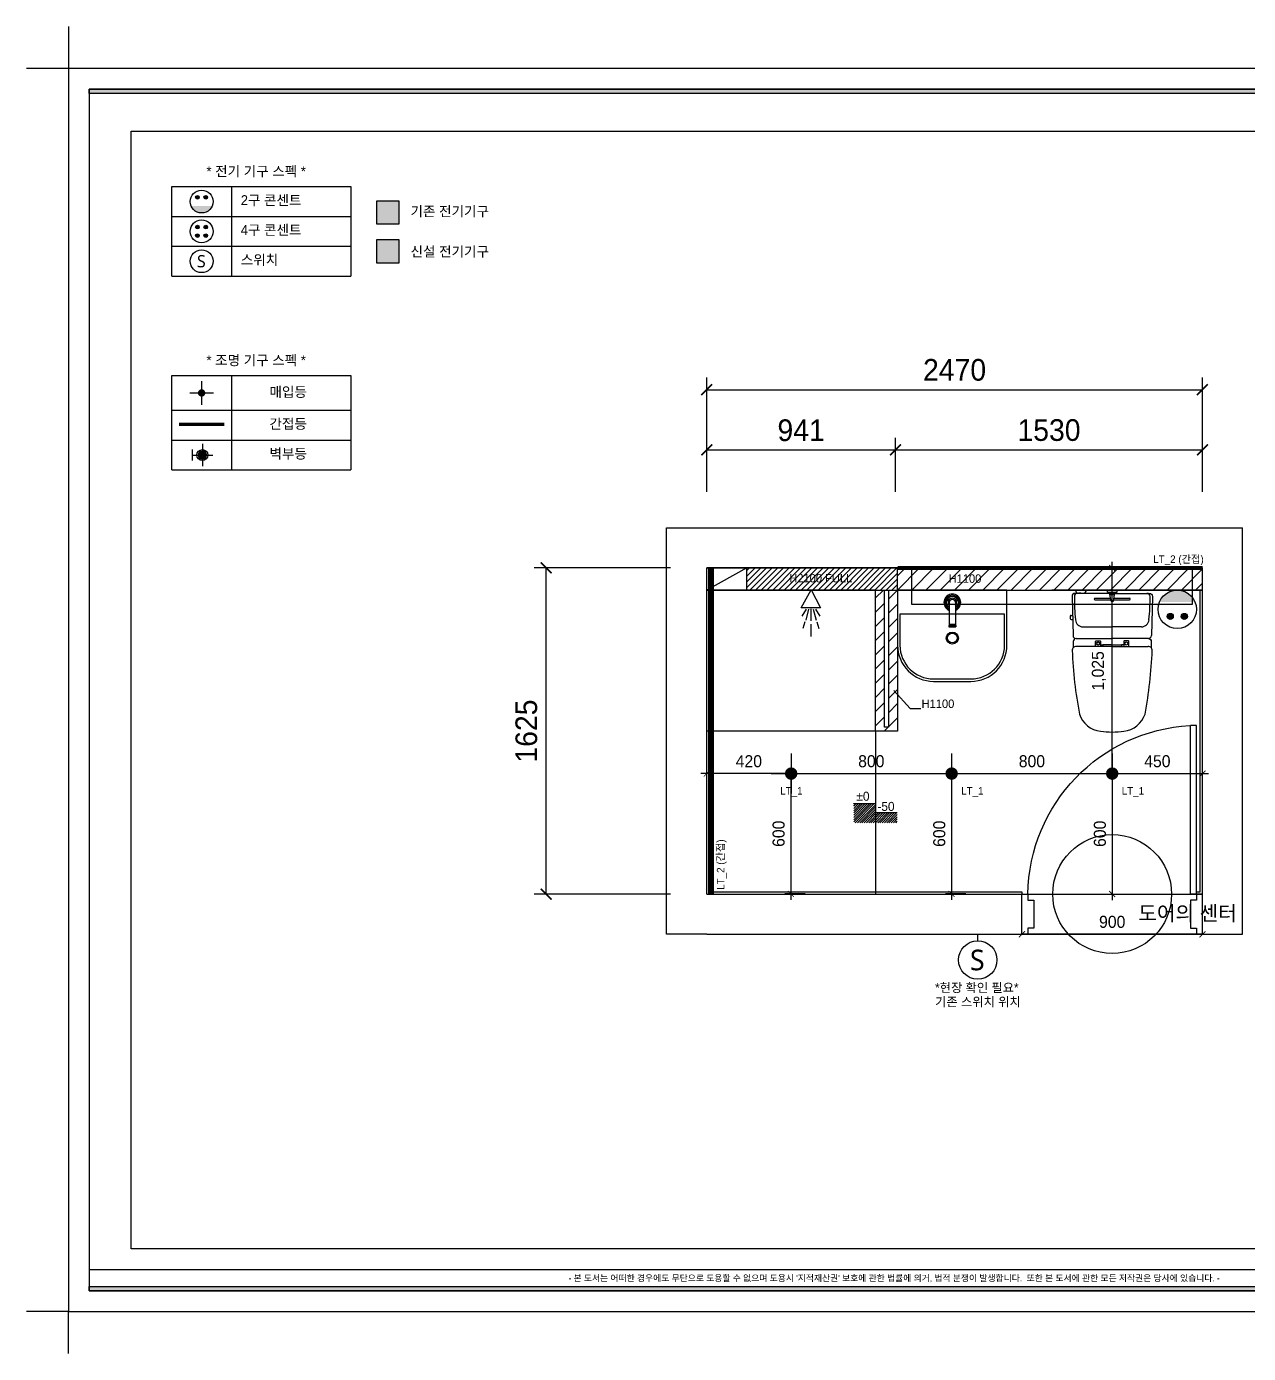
# Model space of a CAD drawing. Header units: millimetres. Extents: x 217202 to 745838, y -6815 to 171372.
# Drawn here: x 373250 to 379337, y 32545 to 39155 of the extents above; entities that cross this region are included whole.
import ezdxf
from ezdxf.enums import TextEntityAlignment as Align

# ---------------------------------------------------------------- set-up
doc = ezdxf.new("R2010")
doc.units = ezdxf.units.MM
doc.header["$PDMODE"] = 3
doc.linetypes.add('HIDDEN', pattern=[0.375, 0.25, -0.125])
doc.layers.get('DEFPOINTS').update_dxf_attribs({"color": 248})
for name, color, linetype in [('0-ELC TEXT', 7, 'Continuous'), ('03-WAL NEW', 3, 'Continuous'), ('06-FUR', 6, 'Continuous'), ('06-LIGHT', 4, 'Continuous'), ('07-DIM', 5, 'Continuous'), ('BATH', 4, 'Continuous'), ('C-WALL1', 2, 'Continuous'), ('CO-BATH', 6, 'Continuous'), ('FIN', 2, 'Continuous'), ('FORM(YOURNAME)-1', 1, 'Continuous'), ('FORM(YOURNAME)-11', 1, 'Continuous'), ('HAT', 5, 'Continuous'), ('HL', 6, 'HIDDEN'), ('RC-LIGHT', 7, 'Continuous'), ('TOILET-1', 6, 'Continuous'), ('도면층4', 4, 'Continuous'), ('도면층5', 5, 'Continuous'), ('설비', 140, 'Continuous')]:
    doc.layers.add(name, color=color, linetype=linetype)
doc.styles.add('HY 울릉도 L', font='')
doc.styles.get("Standard").update_dxf_attribs({"font": ''})
doc.styles.add('YOURNAME', font='HY울릉도M.TTF')
doc.styles.add('코레일둥고', font='Korail_Round_Gothic_Medium.ttf')
doc.styles.get('HY 울릉도 L').set_extended_font_data('HY울릉도L')
doc.styles.get('Standard').set_extended_font_data('Haan YGodic 230')
doc.linetypes.add('ZIGZAG', pattern='A,0.0001,-0.2,[131,ltypeshp.shx,S=0.2,R=0,X=-0.2,Y=0],-0.4,[131,ltypeshp.shx,S=0.2,R=180,X=0.2,Y=0],-0.2', length=0.8001)
doc.dimstyles.new('30', dxfattribs={"dimscale": 30, "dimtxt": 2, "dimasz": 1, "dimexe": 1, "dimexo": 1, "dimgap": 1, "dimtad": 1, "dimdec": 0, "dimrnd": 0.05, "dimdsep": 46, "dimlunit": 6, "dimtxsty": 'HY 울릉도 L', "dimblk": 'ARCHTICK', "dimcen": 2.5, "dimdle": 1, "dimclrd": 133, "dimclre": 133, "dimclrt": 30, "dimadec": 0, "dimazin": 0, "dimtfac": 1, "dimtdec": 0, "dimtix": 1, "dimtmove": 2, "dimatfit": 3, "dimldrblk": 'ARCHTICK', "dimfxl": 1, "dimlwd": -1, "dimlwe": -1, "dimarcsym": 0})
doc.dimstyles.new('YOURNAME-60', dxfattribs={"dimscale": 60, "dimtxt": 1.8, "dimasz": 0.9, "dimexe": 1, "dimexo": 3, "dimgap": 0.7, "dimtad": 1, "dimdec": 0, "dimzin": 0, "dimdsep": 46, "dimtxsty": 'YOURNAME', "dimblk": 'ARCHTICK', "dimcen": 0, "dimclrd": 1, "dimclre": 1, "dimclrt": 7, "dimadec": 0, "dimazin": 0, "dimtfac": 1, "dimtdec": 0, "dimtix": 1, "dimtmove": 2, "dimatfit": 3, "dimldrblk": 'ARCHTICK', "dimfxl": 1, "dimtolj": 1, "dimtzin": 0, "dimarcsym": 0})

# ---------------------------------------------------------------- blocks, each defined once
blk = doc.blocks.new('FORM-ELEVATION')
at = {"layer": 'FORM(YOURNAME)-11'}
h = blk.add_hatch(color=256, dxfattribs=at)
h.dxf.hatch_style = 1
h.paths.add_polyline_path([(-10309, 35708), (71691, 35708), (71691, 35508), (-10309, 35508)])
h.paths.add_polyline_path([(-10309, -21492), (71691, -21492), (71691, -21692), (-10309, -21692)])
at = {"layer": 'DEFPOINTS', "color": 158}
blk.add_line((62481, -20692), (-10309, -20692), dxfattribs=at)
at = {"layer": 'DEFPOINTS', "color": 1}
for points in [[(-11309, 38708), (-11309, 36708), (-13309, 36708)], [(-11309, -24692), (-11309, -22692), (-13309, -22692)]]:
    blk.add_lwpolyline(points, dxfattribs=at)
at = {"layer": 'DEFPOINTS', "color": 158}
for points in [[(-10309, -21692), (71691, -21692), (71691, 35708), (-10309, 35708)], [(-8309, 33708), (61071, 33708), (61071, -19692), (-8309, -19692)]]:
    blk.add_lwpolyline(points, close=True, dxfattribs=at)
at = {"layer": 'FORM(YOURNAME)-11', "color": 250}
blk.add_lwpolyline([(-11309, -22692), (72691, -22692), (72691, 36708), (-11309, 36708)], close=True, dxfattribs=at)
at = {"layer": 'FORM(YOURNAME)-11'}
for points in [[(-10309, 35708), (71691, 35708), (71691, 35508), (-10309, 35508)], [(-10309, -21492), (71691, -21492), (71691, -21692), (-10309, -21692)]]:
    blk.add_lwpolyline(points, close=True, dxfattribs=at)
at = {"layer": 'FORM(YOURNAME)-11', "color": 1, "style": 'YOURNAME'}
blk.add_text("- 본 도서는 어떠한 경우에도 무단으로 도용할 수 없으며 도용시 '지적재산권' 보호에 관한 법률에 의거, 법적 분쟁이 발생합니다.  또한 본 도서에 관한 모든 저작권은 당사에 있습니다. -", height=300, dxfattribs=at).set_placement((28146, -21092), align=Align.MIDDLE_CENTER)
at = {"layer": 'FORM(YOURNAME)-11', "color": 3, "style": 'YOURNAME'}
for tag, height, p in [('1', 450, (71041, -1219)), ('2', 450, (71041, -1863)), ('3', 450, (71041, -3150)), ('4', 450, (71041, -5081)), ('5', 515, (71041, -7398)), ('6', 515, (71041, -9650)), ('7', 515, (71041, -11903)), ('8', 515, (71041, -14155)), ('9', 515, (71041, -16408)), ('10', 515, (66791, -18596)), ('11', 515, (71041, -18660)), ('12', 515, (66791, -20848)), ('13', 515, (71041, -20848))]:
    blk.add_attdef(tag, text='', height=height, dxfattribs=at).set_placement(p, align=Align.MIDDLE_RIGHT)
blk = doc.blocks.new('door')
at = {"layer": '도면층4'}
for p, q in [((30, 1040), (60, 1040)), ((30, 200), (30, 1040)), ((60, 200), (60, 1040)), ((900, 200), (0, 200)), ((30, 200), (60, 200)), ((0, 0), (900, 0))]:
    blk.add_line(p, q, dxfattribs=at)
for points in [[(0, 200), (30, 200), (30, 170), (60, 170), (60, 30), (30, 30), (30, 0), (0, 0), (0, 200)], [(900, 200), (870, 200), (870, 170), (840, 170), (840, 30), (870, 30), (870, 0), (900, 0), (900, 200)]]:
    blk.add_lwpolyline(points, dxfattribs=at)
at = {"layer": '도면층5'}
blk.add_arc((17.6, 188), 852.5, 0.80402, 86.9832, dxfattribs=at)
blk = doc.blocks.new('_ArchTick')
at = {"color": 0, "linetype": 'ByBlock', "const_width": 0.15}
blk.add_lwpolyline([(-0.5, -0.5), (0.5, 0.5)], dxfattribs=at)
blk = doc.blocks.new('*D637')
at = {"layer": 'DEFPOINTS', "color": 0, "transparency": 16777216}
for p in [(375838.6, 36458), (376438.6, 36458), (376438.6, 34833)]:
    blk.add_point(p, dxfattribs=at)
at = {"layer": 'HAT', "color": 1, "lineweight": -2, "transparency": 16777216}
for p, q in [((376258.6, 36458), (375778.6, 36458)), ((375838.6, 34833), (375838.6, 36458)), ((376258.6, 34833), (375778.6, 34833))]:
    blk.add_line(p, q, dxfattribs=at)
at = {"layer": 'HAT', "color": 1, "lineweight": -2, "transparency": 16777216, "xscale": 54, "yscale": 54, "zscale": 54}
for p, rotation in [((375838.6, 36458), 90), ((375838.6, 34833), 270)]:
    blk.add_blockref('_ArchTick', p, dxfattribs=dict(at, rotation=rotation))
at = {"layer": 'HAT', "color": 7, "transparency": 16777216, "insert": (375740.3, 35645.5), "char_height": 108, "attachment_point": 5, "rotation": 90, "style": 'YOURNAME'}
blk.add_mtext('\\A1;1625', dxfattribs=at)
blk = doc.blocks.new('*D638')
at = {"layer": 'DEFPOINTS', "color": 0, "transparency": 16777216}
for p in [(379108.2, 37346.2), (376638.6, 36658), (379108.2, 36658)]:
    blk.add_point(p, dxfattribs=at)
at = {"layer": 'HAT', "color": 1, "lineweight": -2, "transparency": 16777216}
for p, q in [((376638.6, 36838), (376638.6, 37406.2)), ((379108.2, 36838), (379108.2, 37406.2)), ((376638.6, 37346.2), (379108.2, 37346.2))]:
    blk.add_line(p, q, dxfattribs=at)
at = {"layer": 'HAT', "color": 1, "lineweight": -2, "transparency": 16777216, "xscale": 54, "yscale": 54, "zscale": 54, "rotation": 180}
blk.add_blockref('_ArchTick', (376638.6, 37346.2), dxfattribs=at)
at = {"layer": 'HAT', "color": 1, "lineweight": -2, "transparency": 16777216, "xscale": 54, "yscale": 54, "zscale": 54}
blk.add_blockref('_ArchTick', (379108.2, 37346.2), dxfattribs=at)
at = {"layer": 'HAT', "color": 7, "transparency": 16777216, "insert": (377873.4, 37444.3), "char_height": 108, "attachment_point": 5, "style": 'YOURNAME'}
blk.add_mtext('\\A1;2470', dxfattribs=at)
blk = doc.blocks.new('A$C4B2D31F0')
at = {"layer": 'FIN', "color": 4}
for p, q in [((185, 690.9), (20.4, 690.9)), ((37.2, 692.3), (24.7, 692.3)), ((37.2, 692.3), (49.7, 692.3)), ((200.9, 690.9), (365.5, 690.9)), ((12.6, 465.9), (192.9, 465.9)), ((47.7, 523.7), (192.9, 523.7)), ((338.2, 523.7), (192.9, 523.7)), ((373.3, 465.9), (192.9, 465.9)), ((192.9, 426.6), (13.7, 426.6)), ((192.9, 426.6), (372.2, 426.6))]:
    blk.add_line(p, q, dxfattribs=at)
for points in [[(20.4, 690.9), (7.9, 690.9, 0.421209), (-7.1, 675.5), (-2.4, 480.5, 0.001659)], [(365.5, 690.9), (378, 690.9, -0.421209), (392.9, 675.5), (388.3, 480.5, -0.001659)], [(12.6, 465.9, 0.371724), (-1.8, 451.2, 0.003515), (-1, 420.3, 0.320541)], [(373.3, 465.9, -0.371724), (387.7, 451.2, -0.003515), (386.9, 420.3, -0.320541)]]:
    blk.add_lwpolyline(points, format="xyb", dxfattribs=at)
for centre, radius, start, end in [((1004.3, 663.1), 1000, 179.31159, 185.94375), ((20.4, 674.9), 16, 90, 179.31159), ((24.7, 707.3), 15, 180, 270), ((49.7, 707.3), 15, 270, 0), ((365.5, 674.9), 16, 0.68841, 90), ((-618.4, 663.1), 1000, 354.05625, 0.68841), ((49.4, 563.7), 40, 185.94375, 267.51291), ((336.5, 563.7), 40, 272.48709, 354.05625), ((12.6, 480.9), 15, 181.36509, 270), ((373.3, 480.9), 15, 270, 358.63491), ((13.7, 406.6), 20, 90, 182.3333), ((2197.7, 495.6), 2205.9, 182.3333, 190.60807), ((-1811.8, 495.6), 2205.9, 349.39193, 357.6667), ((372.2, 406.6), 20, 357.6667, 90), ((148.7, 128.9), 125.5, 198.2964, 263.42408), ((237.2, 128.9), 125.5, 276.57592, 341.7036), ((192.9, 405.9), 405.9, 261.69926, 270), ((192.9, 405.9), 405.9, 270, 278.30074)]:
    blk.add_arc(centre, radius, start, end, dxfattribs=at)
at = {"layer": 'HL', "linetype": 'Continuous'}
for p, q in [((106.4, 666.3), (184.4, 666.3)), ((168.9, 697.3), (168.9, 707.3)), ((168.9, 697.3), (216.9, 697.3)), ((186, 692.5), (180.6, 697.3)), ((181.6, 685.5), (186, 692.5)), ((187, 651.2), (181.6, 685.5)), ((181.6, 685.5), (204.3, 685.5)), ((186, 692.5), (199.9, 692.5)), ((198.9, 651.2), (204.3, 685.5)), ((199.9, 692.5), (205.3, 697.3)), ((204.3, 685.5), (199.9, 692.5)), ((201.4, 666.3), (279.4, 666.3)), ((216.9, 697.3), (216.9, 707.3)), ((106.4, 659.3), (185.5, 659.3)), ((187, 651.2), (198.9, 651.2)), ((200.4, 659.3), (279.4, 659.3)), ((-16, 576.9), (-16, 564.8)), ((-12, 580.9), (-4.8, 580.9)), ((-12, 560.8), (-4.3, 560.8)), ((192.9, 433.7), (146.6, 433.7)), ((192.9, 433.7), (239.3, 433.7))]:
    blk.add_line(p, q, dxfattribs=at)
for points in [[(110.4, 426.6), (110.4, 450.8, -0.414214), (114.4, 454.8), (130.9, 454.8, -0.414214), (134.9, 450.8), (134.9, 435.2), (134.9, 426.6)], [(134.9, 435.2), (144.6, 435.2, -0.414214), (146.6, 433.2), (146.6, 426.6)], [(251, 435.2), (241.3, 435.2, 0.414214), (239.3, 433.2), (239.3, 426.6)], [(275.5, 426.6), (275.5, 450.8, 0.414214), (271.5, 454.8), (255, 454.8, 0.414214), (251, 450.8), (251, 435.2), (251, 426.6)]]:
    blk.add_lwpolyline(points, format="xyb", dxfattribs=at)
for centre in [(122.9, 440.9), (262.9, 440.9)]:
    blk.add_circle(centre, 8, dxfattribs=at)
for centre, radius, start, end in [((106.4, 662.8), 3.5, 90, 270), ((279.4, 662.8), 3.5, 270, 90), ((-12, 576.9), 4, 90, 180), ((-12, 564.8), 4, 180, 270)]:
    blk.add_arc(centre, radius, start, end, dxfattribs=at)
blk = doc.blocks.new('*D639')
at = {"layer": 'DEFPOINTS', "color": 0, "transparency": 16777216}
for p in [(375838.6, 36458), (376638.6, 36458), (376638.6, 34833)]:
    blk.add_point(p, dxfattribs=at)
at = {"layer": 'HAT', "color": 1, "lineweight": -2, "transparency": 16777216}
for p, q in [((376458.6, 36458), (375778.6, 36458)), ((375838.6, 34833), (375838.6, 36458)), ((376458.6, 34833), (375778.6, 34833))]:
    blk.add_line(p, q, dxfattribs=at)
at = {"layer": 'HAT', "color": 1, "lineweight": -2, "transparency": 16777216, "xscale": 54, "yscale": 54, "zscale": 54}
for p, rotation in [((375838.6, 36458), 90), ((375838.6, 34833), 270)]:
    blk.add_blockref('_ArchTick', p, dxfattribs=dict(at, rotation=rotation))
at = {"layer": 'HAT', "color": 7, "transparency": 16777216, "insert": (375740.3, 35645.5), "char_height": 108, "attachment_point": 5, "rotation": 90, "style": 'YOURNAME'}
blk.add_mtext('\\A1;1625', dxfattribs=at)
blk = doc.blocks.new('*D640')
at = {"layer": 'DEFPOINTS', "color": 0, "transparency": 16777216}
for p in [(379108.2, 37346.2), (376638.6, 36658), (379108.2, 36658)]:
    blk.add_point(p, dxfattribs=at)
at = {"layer": 'HAT', "color": 1, "lineweight": -2, "transparency": 16777216}
for p, q in [((376638.6, 36838), (376638.6, 37406.2)), ((379108.2, 36838), (379108.2, 37406.2)), ((376638.6, 37346.2), (379108.2, 37346.2))]:
    blk.add_line(p, q, dxfattribs=at)
at = {"layer": 'HAT', "color": 1, "lineweight": -2, "transparency": 16777216, "xscale": 54, "yscale": 54, "zscale": 54, "rotation": 180}
blk.add_blockref('_ArchTick', (376638.6, 37346.2), dxfattribs=at)
at = {"layer": 'HAT', "color": 1, "lineweight": -2, "transparency": 16777216, "xscale": 54, "yscale": 54, "zscale": 54}
blk.add_blockref('_ArchTick', (379108.2, 37346.2), dxfattribs=at)
at = {"layer": 'HAT', "color": 7, "transparency": 16777216, "insert": (377873.4, 37444.3), "char_height": 108, "attachment_point": 5, "style": 'YOURNAME'}
blk.add_mtext('\\A1;2470', dxfattribs=at)
blk = doc.blocks.new('AC-8')
at = {"layer": 'BATH'}
for p, q in [((-50.8, 54), (-0.1, 142.7)), ((-0.1, 142.7), (45.4, 54)), ((45.4, 54), (-50.8, 54)), ((-24.7, 46.5), (-46.3, 12.2)), ((-13.5, 47.3), (-27.7, -7.9)), ((-1.6, 49.5), (-1.6, -10.8)), ((10.4, 47.3), (24.5, -7.9)), ((21.6, 46.5), (43.2, 12.2)), ((-31.4, -16.2), (-41.1, -49)), ((-1.6, -27.3), (-1.6, -88.5)), ((28.3, -16.2), (38, -49))]:
    blk.add_line(p, q, dxfattribs=at)
blk = doc.blocks.new('*D641')
at = {"layer": 'DEFPOINTS', "color": 0, "transparency": 16777216}
for p in [(377579.1, 37046.2), (376638.6, 36658), (377579.1, 36658)]:
    blk.add_point(p, dxfattribs=at)
at = {"layer": 'HAT', "color": 1, "lineweight": -2, "transparency": 16777216}
for p, q in [((376638.6, 36838), (376638.6, 37106.2)), ((377579.1, 36838), (377579.1, 37106.2)), ((376638.6, 37046.2), (377579.1, 37046.2))]:
    blk.add_line(p, q, dxfattribs=at)
at = {"layer": 'HAT', "color": 1, "lineweight": -2, "transparency": 16777216, "xscale": 54, "yscale": 54, "zscale": 54, "rotation": 180}
blk.add_blockref('_ArchTick', (376638.6, 37046.2), dxfattribs=at)
at = {"layer": 'HAT', "color": 1, "lineweight": -2, "transparency": 16777216, "xscale": 54, "yscale": 54, "zscale": 54}
blk.add_blockref('_ArchTick', (377579.1, 37046.2), dxfattribs=at)
at = {"layer": 'HAT', "color": 7, "transparency": 16777216, "insert": (377108.8, 37143.5), "char_height": 108, "attachment_point": 5, "style": 'YOURNAME'}
blk.add_mtext('\\A1;941', dxfattribs=at)
blk = doc.blocks.new('*D642')
at = {"layer": 'DEFPOINTS', "color": 0, "transparency": 16777216}
for p in [(379108.6, 37046.2), (377579.1, 36658), (379108.6, 36658)]:
    blk.add_point(p, dxfattribs=at)
at = {"layer": 'HAT', "color": 1, "lineweight": -2, "transparency": 16777216}
for p, q in [((377579.1, 36838), (377579.1, 37106.2)), ((379108.6, 36838), (379108.6, 37106.2)), ((377579.1, 37046.2), (379108.6, 37046.2))]:
    blk.add_line(p, q, dxfattribs=at)
at = {"layer": 'HAT', "color": 1, "lineweight": -2, "transparency": 16777216, "xscale": 54, "yscale": 54, "zscale": 54, "rotation": 180}
blk.add_blockref('_ArchTick', (377579.1, 37046.2), dxfattribs=at)
at = {"layer": 'HAT', "color": 1, "lineweight": -2, "transparency": 16777216, "xscale": 54, "yscale": 54, "zscale": 54}
blk.add_blockref('_ArchTick', (379108.6, 37046.2), dxfattribs=at)
at = {"layer": 'HAT', "color": 7, "transparency": 16777216, "insert": (378343.8, 37144.3), "char_height": 108, "attachment_point": 5, "style": 'YOURNAME'}
blk.add_mtext('\\A1;1530', dxfattribs=at)
blk = doc.blocks.new('*D689')
at = {"layer": '06-FUR', "color": 133, "transparency": 16777216}
blk.add_line((378178.6, 34633.4), (379138.6, 34633.4), dxfattribs=at)
at = {"layer": 'DEFPOINTS', "color": 0, "transparency": 16777216}
for p in [(378208.6, 34633.4), (379108.6, 34633.4), (379108.6, 34633.4)]:
    blk.add_point(p, dxfattribs=at)
at = {"layer": '06-FUR', "color": 133, "transparency": 16777216, "xscale": 30, "yscale": 30, "zscale": 30, "rotation": 180}
blk.add_blockref('_ArchTick', (378208.6, 34633.4), dxfattribs=at)
at = {"layer": '06-FUR', "color": 133, "transparency": 16777216, "xscale": 30, "yscale": 30, "zscale": 30}
blk.add_blockref('_ArchTick', (379108.6, 34633.4), dxfattribs=at)
at = {"layer": '06-FUR', "color": 30, "transparency": 16777216, "insert": (378658.6, 34694.7), "char_height": 60, "attachment_point": 5, "style": 'HY 울릉도 L'}
blk.add_mtext('900', dxfattribs=at)
blk = doc.blocks.new('egoo')
at = {"layer": '설비'}
h = blk.add_hatch(color=140, dxfattribs=at)
edge = h.paths.add_edge_path()
edge.add_arc((1015645.3, 443433.7), 22.3, 0, 360)
h = blk.add_hatch(color=140, dxfattribs=at)
edge = h.paths.add_edge_path()
edge.add_arc((1015747.7, 443433.7), 22.3, 0, 360)
h = blk.add_hatch(color=140, dxfattribs=at)
edge = h.paths.add_edge_path()
edge.add_line((1015826.3, 443329.1), (1015566.6, 443329.1))
edge.add_ellipse((1015696.5, 443381.5), major_axis=(99, 99), ratio=1, start_angle=156.95778, end_angle=293.04222)
at = {"layer": '설비', "color": 140}
for centre, radius in [((1015696.5, 443381.5), 140), ((1015645.3, 443433.7), 22.3), ((1015747.7, 443433.7), 22.3)]:
    blk.add_circle(centre, radius, dxfattribs=at)
blk = doc.blocks.new('ghehrth')
at = {"layer": '06-LIGHT'}
h = blk.add_hatch(color=256, dxfattribs=at)
h.dxf.hatch_style = 1
edge = h.paths.add_edge_path()
edge.add_arc((74745, 23106.8), 31.2, 270, 630)
at = {"color": 1, "linetype": 'Continuous'}
for p, q in [((74745, 23006.8), (74745, 23206.8)), ((74645, 23106.8), (74845, 23106.8))]:
    blk.add_line(p, q, dxfattribs=at)
blk = doc.blocks.new('*D680')
at = {"layer": '06-FUR', "color": 133, "transparency": 16777216}
blk.add_line((377028.1, 35433.7), (377888.6, 35433.7), dxfattribs=at)
at = {"layer": 'DEFPOINTS', "color": 0, "transparency": 16777216}
for p in [(377058.1, 35433.7), (377858.6, 35433.7), (377858.6, 35433.7)]:
    blk.add_point(p, dxfattribs=at)
at = {"layer": '06-FUR', "color": 133, "transparency": 16777216, "xscale": 30, "yscale": 30, "zscale": 30, "rotation": 180}
blk.add_blockref('_ArchTick', (377058.1, 35433.7), dxfattribs=at)
at = {"layer": '06-FUR', "color": 133, "transparency": 16777216, "xscale": 30, "yscale": 30, "zscale": 30}
blk.add_blockref('_ArchTick', (377858.6, 35433.7), dxfattribs=at)
at = {"layer": '06-FUR', "color": 30, "transparency": 16777216, "insert": (377458.4, 35495), "char_height": 60, "attachment_point": 5, "style": 'HY 울릉도 L'}
blk.add_mtext('800', dxfattribs=at)
blk = doc.blocks.new('*D681')
at = {"layer": '06-FUR', "color": 133, "transparency": 16777216}
blk.add_line((377088.1, 35433.7), (376608.6, 35433.7), dxfattribs=at)
at = {"layer": 'DEFPOINTS', "color": 0, "transparency": 16777216}
for p in [(376638.6, 35433.7), (376638.6, 35433.7), (377058.1, 35433.7)]:
    blk.add_point(p, dxfattribs=at)
at = {"layer": '06-FUR', "color": 133, "transparency": 16777216, "xscale": 30, "yscale": 30, "zscale": 30, "rotation": 180}
blk.add_blockref('_ArchTick', (376638.6, 35433.7), dxfattribs=at)
at = {"layer": '06-FUR', "color": 133, "transparency": 16777216, "xscale": 30, "yscale": 30, "zscale": 30}
blk.add_blockref('_ArchTick', (377058.1, 35433.7), dxfattribs=at)
at = {"layer": '06-FUR', "color": 30, "transparency": 16777216, "insert": (376848.4, 35495), "char_height": 60, "attachment_point": 5, "style": 'HY 울릉도 L'}
blk.add_mtext('420', dxfattribs=at)
blk = doc.blocks.new('*D682')
at = {"layer": '06-FUR', "color": 133, "transparency": 16777216}
blk.add_line((377828.6, 35433.7), (378688.6, 35433.7), dxfattribs=at)
at = {"layer": 'DEFPOINTS', "color": 0, "transparency": 16777216}
for p in [(377858.6, 35433.7), (378658.6, 35433.7), (378658.6, 35433.7)]:
    blk.add_point(p, dxfattribs=at)
at = {"layer": '06-FUR', "color": 133, "transparency": 16777216, "xscale": 30, "yscale": 30, "zscale": 30, "rotation": 180}
blk.add_blockref('_ArchTick', (377858.6, 35433.7), dxfattribs=at)
at = {"layer": '06-FUR', "color": 133, "transparency": 16777216, "xscale": 30, "yscale": 30, "zscale": 30}
blk.add_blockref('_ArchTick', (378658.6, 35433.7), dxfattribs=at)
at = {"layer": '06-FUR', "color": 30, "transparency": 16777216, "insert": (378258.6, 35495), "char_height": 60, "attachment_point": 5, "style": 'HY 울릉도 L'}
blk.add_mtext('800', dxfattribs=at)
blk = doc.blocks.new('*D683')
at = {"layer": '06-FUR', "color": 133, "transparency": 16777216}
blk.add_line((378628.6, 35433.7), (379138.6, 35433.7), dxfattribs=at)
at = {"layer": 'DEFPOINTS', "color": 0, "transparency": 16777216}
for p in [(378658.6, 35433.7), (379108.6, 35433.7), (379108.6, 35433.7)]:
    blk.add_point(p, dxfattribs=at)
at = {"layer": '06-FUR', "color": 133, "transparency": 16777216, "xscale": 30, "yscale": 30, "zscale": 30, "rotation": 180}
blk.add_blockref('_ArchTick', (378658.6, 35433.7), dxfattribs=at)
at = {"layer": '06-FUR', "color": 133, "transparency": 16777216, "xscale": 30, "yscale": 30, "zscale": 30}
blk.add_blockref('_ArchTick', (379108.6, 35433.7), dxfattribs=at)
at = {"layer": '06-FUR', "color": 30, "transparency": 16777216, "insert": (378883.6, 35495), "char_height": 60, "attachment_point": 5, "style": 'HY 울릉도 L'}
blk.add_mtext('450', dxfattribs=at)
blk = doc.blocks.new('*D684')
at = {"layer": '06-FUR', "color": 133, "transparency": 16777216}
for p, q in [((378658.6, 35463.7), (378658.6, 34803.4)), ((378688.6, 35433.7), (378688.6, 35433.7)), ((378688.6, 34833.4), (378688.6, 34833.4))]:
    blk.add_line(p, q, dxfattribs=at)
at = {"layer": 'DEFPOINTS', "color": 0, "transparency": 16777216}
for p in [(378658.6, 35433.7), (378658.6, 34833.4), (378658.6, 34833.4)]:
    blk.add_point(p, dxfattribs=at)
at = {"layer": '06-FUR', "color": 133, "transparency": 16777216, "xscale": 30, "yscale": 30, "zscale": 30}
for p, rotation in [((378658.6, 35433.7), 90), ((378658.6, 34833.4), 270)]:
    blk.add_blockref('_ArchTick', p, dxfattribs=dict(at, rotation=rotation))
at = {"layer": '06-FUR', "color": 30, "transparency": 16777216, "insert": (378597.4, 35133.6), "char_height": 60, "attachment_point": 5, "rotation": 90, "style": 'HY 울릉도 L'}
blk.add_mtext('600', dxfattribs=at)
blk = doc.blocks.new('*D630')
at = {"layer": '06-FUR', "color": 133, "transparency": 16777216}
for p, q in [((377858.6, 35463.7), (377858.6, 34804)), ((377888.6, 35433.7), (377888.6, 35433.7)), ((377928.6, 34834), (377828.6, 34834))]:
    blk.add_line(p, q, dxfattribs=at)
at = {"layer": 'DEFPOINTS', "color": 0, "transparency": 16777216}
for p in [(377858.6, 35433.7), (377858.6, 34834), (377958.6, 34834)]:
    blk.add_point(p, dxfattribs=at)
at = {"layer": '06-FUR', "color": 133, "transparency": 16777216, "xscale": 30, "yscale": 30, "zscale": 30}
for p, rotation in [((377858.6, 35433.7), 90), ((377858.6, 34834), 270)]:
    blk.add_blockref('_ArchTick', p, dxfattribs=dict(at, rotation=rotation))
at = {"layer": '06-FUR', "color": 30, "transparency": 16777216, "insert": (377797.4, 35133.8), "char_height": 60, "attachment_point": 5, "rotation": 90, "style": 'HY 울릉도 L'}
blk.add_mtext('600', dxfattribs=at)
blk = doc.blocks.new('*D631')
at = {"layer": '06-FUR', "color": 133, "transparency": 16777216}
for p, q in [((377058.1, 35463.7), (377058.1, 34804)), ((377088.1, 35433.7), (377088.1, 35433.7)), ((377129.1, 34834), (377028.1, 34834))]:
    blk.add_line(p, q, dxfattribs=at)
at = {"layer": 'DEFPOINTS', "color": 0, "transparency": 16777216}
for p in [(377058.1, 35433.7), (377058.1, 34834), (377159.1, 34834)]:
    blk.add_point(p, dxfattribs=at)
at = {"layer": '06-FUR', "color": 133, "transparency": 16777216, "xscale": 30, "yscale": 30, "zscale": 30}
for p, rotation in [((377058.1, 35433.7), 90), ((377058.1, 34834), 270)]:
    blk.add_blockref('_ArchTick', p, dxfattribs=dict(at, rotation=rotation))
at = {"layer": '06-FUR', "color": 30, "transparency": 16777216, "insert": (376996.9, 35133.8), "char_height": 60, "attachment_point": 5, "rotation": 90, "style": 'HY 울릉도 L'}
blk.add_mtext('600', dxfattribs=at)
blk = doc.blocks.new('*D685')
at = {"layer": '06-FUR', "color": 133, "transparency": 16777216}
for p, q in [((378658.6, 35402.7), (378658.6, 36488)), ((378688.6, 36458), (378688.6, 36458)), ((378688.6, 35432.7), (378688.6, 35432.7))]:
    blk.add_line(p, q, dxfattribs=at)
at = {"layer": 'DEFPOINTS', "color": 0, "transparency": 16777216}
for p in [(378658.6, 36458), (378658.6, 36458), (378658.6, 35432.7)]:
    blk.add_point(p, dxfattribs=at)
at = {"layer": '06-FUR', "color": 133, "transparency": 16777216, "xscale": 30, "yscale": 30, "zscale": 30}
for p, rotation in [((378658.6, 36458), 90), ((378658.6, 35432.7), 270)]:
    blk.add_blockref('_ArchTick', p, dxfattribs=dict(at, rotation=rotation))
at = {"layer": '06-FUR', "color": 30, "transparency": 16777216, "insert": (378592.7, 35945.3), "char_height": 60, "attachment_point": 5, "rotation": 90, "style": 'HY 울릉도 L'}
blk.add_mtext('1,025', dxfattribs=at)
blk = doc.blocks.new('swich')
at = {"layer": '설비', "color": 140}
blk.add_circle((372828.6, -86554.1), 84, dxfattribs=at)
at = {"layer": '설비', "color": 140, "insert": (372858.7, -86509.1), "char_height": 90, "attachment_point": 3}
blk.add_mtext_dynamic_manual_height_columns('{\\fMalgun Gothic|b0|i0|c129|p50;S}', width=143.497, gutter_width=1, heights=[0], dxfattribs=at)

msp = doc.modelspace()

# ---------------------------------------------------------------- hatches: boundary and pattern name
h = msp.add_hatch()
h.set_pattern_fill('ANSI31', color=8, scale=2.5, angle=180)
h.set_pattern_definition([(225, (307268.098, -45124.813), (5.6126601, -5.6126601), [])])
h.paths.add_polyline_path([(377370.6, 35284), (377479.1, 35284), (377479.1, 35239), (377587.5, 35239), (377587.5, 35189), (377370.6, 35189)])
at = {"layer": '03-WAL NEW'}
h = msp.add_hatch(dxfattribs=at)
h.set_pattern_fill('_USER', color=8, scale=20, angle=45, pattern_type=0)
h.set_pattern_definition([(45, (3275.927, 3425.753), (-14.1421356, 14.1421356), [])])
h.paths.add_polyline_path([(377589.1, 36458), (376838.6, 36458), (376838.6, 36348), (377158.8, 36348), (377159.1, 36348.5), (377159.4, 36348), (377479.1, 36348), (377589.1, 36348)])
h = msp.add_hatch(dxfattribs=at)
h.set_pattern_fill('_USER', color=8, scale=50, angle=45, pattern_type=0)
h.set_pattern_definition([(45, (3275.927, 3425.753), (-35.355339, 35.355339), [])])
h.paths.add_polyline_path([(377524.1, 36348), (377479.1, 36348), (377479.1, 35645), (377589.1, 35645), (377589.1, 36348), (377544.1, 36348), (377544.1, 35665), (377524.1, 35665)])
h.paths.add_polyline_path([(379108.6, 36458), (377658.6, 36458), (377658.6, 36348), (379108.6, 36348)])
h.paths.add_polyline_path([(377658.6, 36458), (377589.1, 36458), (377589.1, 36348), (377658.6, 36348)])
at = {"layer": '06-LIGHT'}
h = msp.add_hatch(color=256, dxfattribs=at)
h.dxf.hatch_style = 1
edge = h.paths.add_edge_path()
edge.add_arc((374125.8, 37020.4), 23.2, 180, 540)
at = {"layer": 'RC-LIGHT'}
h = msp.add_hatch(color=140, dxfattribs=at)
h.dxf.hatch_style = 1
h.paths.add_polyline_path([(374992.9, 38171.6), (375106.8, 38171.6), (375106.8, 38285.5), (374992.9, 38285.5)])
h = msp.add_hatch(color=10, dxfattribs=at)
h.dxf.hatch_style = 1
h.paths.add_polyline_path([(374992.9, 37978.6), (375106.8, 37978.6), (375106.8, 38092.5), (374992.9, 38092.5)])
at = {"layer": '설비'}
h = msp.add_hatch(color=140, dxfattribs=at)
edge = h.paths.add_edge_path()
edge.add_arc((374101.3, 38156), 9.07, 0, 360)
h = msp.add_hatch(color=140, dxfattribs=at)
edge = h.paths.add_edge_path()
edge.add_arc((374142.9, 38156), 9.07, 0, 360)
h = msp.add_hatch(color=140, dxfattribs=at)
edge = h.paths.add_edge_path()
edge.add_arc((374101.3, 38113.5), 9.07, 0, 360)
h = msp.add_hatch(color=140, dxfattribs=at)
edge = h.paths.add_edge_path()
edge.add_arc((374142.9, 38113.5), 9.07, 0, 360)

# ---------------------------------------------------------------- linework, layer by layer
at = {"color": 1, "linetype": 'Continuous'}
for p, q in [((374125.8, 37076), (374125.8, 36964.9)), ((374127.3, 37020.4), (374177.7, 37020.4))]:
    msp.add_line(p, q, dxfattribs=at)
at = {"layer": '0-ELC TEXT'}
for p, q in [((374270.7, 38357.6), (374270.7, 37912)), ((373973.6, 38209.1), (374864.8, 38209.1)), ((373973.6, 38060.5), (374864.8, 38060.5)), ((373973.6, 37912), (374864.8, 37912)), ((374270.7, 37416.3), (374270.7, 36946.3)), ((373973.6, 37243.4), (374864.8, 37243.4)), ((373973.6, 37094.8), (374864.8, 37094.8)), ((373973.6, 37094.8), (374864.8, 37094.8)), ((373973.6, 36946.3), (374864.8, 36946.3))]:
    msp.add_line(p, q, dxfattribs=at)
for points in [[(373973.6, 37912), (373973.6, 38357.6), (374864.8, 38357.6), (374864.8, 37912)], [(373973.6, 36946.3), (373973.6, 37416.3), (374864.8, 37416.3), (374864.8, 36946.3)]]:
    msp.add_lwpolyline(points, dxfattribs=at)
at = {"layer": '06-LIGHT'}
for p, q in [((374076.8, 36993.2), (374076.8, 37047.7)), ((374076.8, 37020.4), (374105.5, 37020.4))]:
    msp.add_line(p, q, dxfattribs=at)
msp.add_lwpolyline([(377370.6, 35284), (377479.1, 35284), (377479.1, 35239), (377587.5, 35239)], dxfattribs=at)
msp.add_circle((374125.8, 37020.4), 27.3, dxfattribs=at)
at = {"layer": '07-DIM'}
for p, q in [((376650.6, 34845), (376650.6, 36348)), ((379096.6, 34845.4), (379096.6, 36348)), ((376650.6, 34845), (378208.6, 34845)), ((378208.6, 34845), (378208.6, 34833)), ((379078.6, 34833.4), (379078.6, 34845.4)), ((379078.6, 34845.4), (379096.6, 34845.4))]:
    msp.add_line(p, q, dxfattribs=at)
at = {"layer": 'C-WALL1'}
for p, q in [((376438.6, 36658), (379308.2, 36658)), ((376438.6, 36658), (379308.2, 36658)), ((376438.6, 34633.4), (376438.6, 36658)), ((379308.2, 34633.4), (379308.2, 36658)), ((379308.2, 34633.4), (379308.2, 36658)), ((376638.6, 34833), (376638.6, 36458)), ((376638.6, 34833), (376638.6, 36458)), ((376638.6, 36458), (379108.6, 36458)), ((379108.6, 36458), (376638.6, 36458)), ((379108.6, 34633.4), (379108.6, 36458)), ((379108.6, 34633.4), (379108.6, 36458)), ((377479.1, 35645), (376638.6, 35645)), ((376638.6, 34833), (378208.6, 34833)), ((376638.6, 34833), (378208.6, 34833)), ((378208.6, 34633.4), (378208.6, 34833)), ((378208.6, 34633.4), (378208.6, 34833)), ((376638.6, 34633.4), (376438.6, 34633.4)), ((376638.6, 34633.4), (378208.6, 34633.4)), ((376638.6, 34633.4), (378208.6, 34633.4)), ((379108.6, 34633.4), (379308.2, 34633.4)), ((379108.6, 34633.4), (379308.2, 34633.4))]:
    msp.add_line(p, q, dxfattribs=at)
at = {"layer": 'CO-BATH'}
for p, q in [((377589.1, 36348), (377589.1, 36073.1)), ((378134.2, 36348), (377589.1, 36348)), ((378134.2, 36073.1), (378134.2, 36348)), ((377769.1, 35893.1), (377954.2, 35893.1))]:
    msp.add_line(p, q, dxfattribs=at)
at = {"layer": 'CO-BATH', "color": 8}
for p, q in [((377601.1, 36228), (377601.1, 36073.1)), ((378122.2, 36228), (377601.1, 36228)), ((377847.1, 36286), (377847.1, 36177.4)), ((377877.1, 36286), (377877.1, 36177.4)), ((378122.2, 36073.1), (378122.2, 36228)), ((377844.7, 36171.4), (377844.7, 36165.4)), ((377844.7, 36165.4), (377879.5, 36165.4)), ((377845.9, 36177.4), (377845.9, 36171.4)), ((377878.3, 36177.4), (377878.3, 36171.4)), ((377879.5, 36171.4), (377879.5, 36165.4)), ((377769.1, 35905.1), (377954.2, 35905.1))]:
    msp.add_line(p, q, dxfattribs=at)
at = {"layer": 'CO-BATH', "color": 251}
for p, q in [((377844.7, 36171.4), (377879.5, 36171.4)), ((377845.9, 36177.4), (377878.3, 36177.4))]:
    msp.add_line(p, q, dxfattribs=at)
at = {"layer": 'CO-BATH', "color": 8}
msp.add_circle((377862.1, 36109), 30, dxfattribs=at)
at = {"layer": 'CO-BATH', "color": 251}
msp.add_circle((377862.1, 36109), 24, dxfattribs=at)
at = {"layer": 'CO-BATH', "color": 8}
for centre, radius, start, end in [((377862.1, 36286), 42, 290.92481, 249.07514), ((377862.1, 36286), 15, 359.99998, 179.99998), ((377769.1, 36073.1), 168, 180, 270), ((377954.2, 36073.1), 168, 270, 0)]:
    msp.add_arc(centre, radius, start, end, dxfattribs=at)
at = {"layer": 'CO-BATH', "color": 251}
for radius, start, end in [(36, 294.62429, 245.37566), (30, 299.99998, 239.99998), (21.6, 313.98294, 226.01701)]:
    msp.add_arc((377862.1, 36286), radius, start, end, dxfattribs=at)
at = {"layer": 'CO-BATH'}
for centre, start, end in [((377769.1, 36073.1), 180, 270), ((377954.2, 36073.1), 270, 0)]:
    msp.add_arc(centre, 180, start, end, dxfattribs=at)
at = {"layer": 'RC-LIGHT', "color": 140}
msp.add_lwpolyline([(374992.9, 38171.6), (375106.8, 38171.6), (375106.8, 38285.5), (374992.9, 38285.5)], close=True, dxfattribs=at)
at = {"layer": 'RC-LIGHT', "color": 10}
msp.add_lwpolyline([(374992.9, 37978.6), (375106.8, 37978.6), (375106.8, 38092.5), (374992.9, 38092.5)], close=True, dxfattribs=at)
for points, const_width in [([(374009.9, 37173.5), (374234.4, 37173.5)], 17.8), ([(376659.2, 36458), (376659.2, 34833)], 30), ([(379108.6, 36458), (377589.1, 36458)], 20)]:
    msp.add_lwpolyline(points, dxfattribs=dict(at, const_width=const_width))
at = {"layer": 'TOILET-1'}
for p, q in [((376838.6, 36458), (376638.6, 36348)), ((376838.6, 36348), (376838.6, 36458)), ((377589.1, 36348), (377589.1, 36458)), ((377479.1, 36348), (376638.6, 36348)), ((376638.6, 36348), (376838.6, 36348)), ((376838.6, 36348), (377479.1, 36348)), ((377479.1, 35645), (377479.1, 36348)), ((377479.1, 36348), (377589.1, 36348)), ((377589.1, 36348), (377589.1, 35645)), ((377589.1, 36348), (379108.6, 36348)), ((377861.7, 36348), (377862.1, 36350.8)), ((378958.6, 36348), (378358.6, 36348)), ((378856.8, 36348), (379108.6, 36348)), ((379108.6, 36348), (378958.6, 36348)), ((377589.1, 35645), (377479.1, 35645)), ((377479.1, 35645), (377479.1, 34833)), ((376638.6, 34833), (376638.6, 35193))]:
    msp.add_line(p, q, dxfattribs=at)
for points in [[(377658.6, 36278), (379058.6, 36278), (379058.6, 36458), (377658.6, 36458)], [(377544.1, 35665), (377524.1, 35665), (377524.1, 36348), (377544.1, 36348)]]:
    msp.add_lwpolyline(points, close=True, dxfattribs=at)
at = {"layer": 'TOILET-1', "color": 240, "linetype": 'ZIGZAG', "ltscale": 50, "true_color": 0xed1f24}
msp.add_circle((378658.6, 34833.4), 296, dxfattribs=at)
at = {"layer": '설비', "color": 240, "true_color": 0xed1f24}
for p, q in [((377570.7, 35848.4), (377652, 35757.2)), ((377652, 35757.2), (377705.9, 35757.2)), ((377988.8, 34600.9), (377988.8, 34633.4))]:
    msp.add_line(p, q, dxfattribs=at)
at = {"layer": '설비', "color": 140}
for centre, radius in [((374122.1, 38134.8), 56.9), ((374101.3, 38156), 9.07), ((374142.9, 38156), 9.07), ((374101.3, 38113.5), 9.07), ((374142.9, 38113.5), 9.07)]:
    msp.add_circle(centre, radius, dxfattribs=at)
at = {"layer": '설비', "color": 10}
msp.add_circle((377988.8, 34505.1), 95.8, dxfattribs=at)

# ---------------------------------------------------------------- block references
msp.add_blockref('A$C4B2D31F0', (378465.7, 35640.7))
at = {"layer": '06-LIGHT', "xscale": 0.5941647126740707, "yscale": 0.5941647126740707, "zscale": 0.5941647126740707, "rotation": 270}
msp.add_blockref('ghehrth', (360392.9, 81740.7), dxfattribs=at)
at = {"layer": '06-LIGHT', "rotation": 270}
for p in [(353952.4, 110178.7), (354751.9, 110178.7), (355551.9, 110178.7)]:
    msp.add_blockref('ghehrth', p, dxfattribs=at)
at = {"layer": 'C-WALL1'}
msp.add_blockref('AC-8', (377159.2, 36205.7), dxfattribs=at)
at = {"layer": 'C-WALL1', "xscale": -1}
msp.add_blockref('door', (379108.6, 34633.4), dxfattribs=at)
msp.add_blockref('door', (379108.6, 34633.4), dxfattribs=at)
at = {"layer": 'FORM(YOURNAME)-1', "xscale": 0.1042660858660633, "yscale": 0.1042660858660633, "zscale": 0.1042660858660633}
msp.add_blockref('FORM-ELEVATION', (374637.4, 35119.4), dxfattribs=at)
at = {"layer": 'RC-LIGHT', "color": 140, "xscale": 0.4067199002793448, "yscale": 0.4067199002793448, "zscale": 0.4067199002793448}
msp.add_blockref('egoo', (-38981.9, -142048.7), dxfattribs=at)
at = {"layer": 'RC-LIGHT', "color": 140, "xscale": 0.6845238224412213, "yscale": 0.6845238224412213, "zscale": 0.6845238224412213, "rotation": 180}
msp.add_blockref('egoo', (1074251.1, 339757.3), dxfattribs=at)
at = {"layer": '설비', "color": 140, "xscale": 0.6778664876738061, "yscale": 0.6778664876738061, "zscale": 0.6778664876738061}
msp.add_blockref('swich', (121394.1, 96658.3), dxfattribs=at)

# ---------------------------------------------------------------- texts
at = {"layer": '0-ELC TEXT', "style": '코레일둥고'}
for s, height, p in [('* 전기 기구 스펙 *', 49.514, (374146.2, 38409.3)), ('2구 콘센트', 49.51, (374317.1, 38265.5)), ('기존 전기기구', 49.51, (375162.9, 38209.7)), ('4구 콘센트', 49.51, (374317.1, 38117)), ('스위치', 49.51, (374317.1, 37968.4)), ('신설 전기기구', 49.51, (375162.9, 38009.4)), ('* 조명 기구 스펙 *', 49.514, (374146.2, 37468)), ('매입등', 49.51, (374460.1, 37310.2)), ('간접등', 49.51, (374460.1, 37151.3)), ('벽부등', 49.51, (374460.1, 37002.8))]:
    msp.add_text(s, height=height, dxfattribs=at).set_placement(p)
at = {"layer": '도면층4', "style": '코레일둥고'}
for s, p in [('%%P0', (377384.4, 35298.3)), ('-50', (377489, 35247.6))]:
    msp.add_text(s, height=45, dxfattribs=at).set_placement(p)
at = {"layer": '설비', "color": 30, "style": '코레일둥고'}
for s, p in [('LT_2 (간접)', (378863, 36520.7)), ('LT_1', (377004.6, 35366.3)), ('LT_1', (377906.1, 35366.3)), ('LT_1', (378706.1, 35366.3))]:
    msp.add_text(s, height=37.39, dxfattribs=at).set_placement(p, align=Align.TOP_LEFT)
at = {"layer": '설비', "color": 240, "true_color": 0xed1f24, "style": '코레일둥고'}
for s, height, p in [('H2100 FULL', 42.33, (377049.7, 36428.4)), ('H1100', 42.33, (377843.5, 36426.3)), ('H1100', 42.33, (377708.9, 35802.7)), ('도어의 센터', 73.96, (378788.5, 34775.1)), ('*현장 확인 필요*', 44.85, (377776.3, 34389.9)), ('기존 스위치 위치', 44.85, (377776.3, 34319.2))]:
    msp.add_text(s, height=height, dxfattribs=at).set_placement(p, align=Align.TOP_LEFT)
at = {"layer": '설비', "color": 30, "style": '코레일둥고'}
msp.add_text('LT_2 (간접)', height=37.39, rotation=90, dxfattribs=at).set_placement((376689.1, 34854.6), align=Align.TOP_LEFT)
at = {"layer": '설비', "color": 10, "insert": (378023.1, 34556.4), "char_height": 102.679, "attachment_point": 3}
msp.add_mtext_dynamic_manual_height_columns('{\\fMalgun Gothic|b0|i0|c129|p50;S}', width=163.712, gutter_width=1.14, heights=[0], dxfattribs=at)

# ---------------------------------------------------------------- dimensions: what is measured, and where the dimension line sits
at = {"layer": '06-FUR'}
for base, p1, p2, picture, middle in [((378658.6, 36458), (378658.6, 35432.7), (378658.6, 36458), '*D685', (378592.7, 35945.3)), ((377058.1, 34834), (377058.1, 35433.7), (377159.1, 34834), '*D631', (376996.9, 35133.8)), ((377858.6, 34834), (377858.6, 35433.7), (377958.6, 34834), '*D630', (377797.4, 35133.8)), ((378658.6, 34833.4), (378658.6, 35433.7), (378658.6, 34833.4), '*D684', (378597.4, 35133.6))]:
    dim = msp.add_linear_dim(base=base, p1=p1, p2=p2, angle=90, dimstyle='30', override={"dimfxl": 1.25}, dxfattribs=at)
    dim.commit()
    dim.dimension.update_dxf_attribs({"geometry": picture, "text_midpoint": middle})
for base, p1, p2, picture, middle in [((376638.5727, 35433.6979), (377058.1496, 35433.6979), (376638.5727, 35433.6979), '*D681', (376848.3611, 35494.9597)), ((377858.6181, 35433.6979), (377058.1496, 35433.6979), (377858.6181, 35433.6979), '*D680', (377458.3838, 35495.0004)), ((378658.6, 35433.7), (377858.6, 35433.7), (378658.6, 35433.7), '*D682', (378258.6, 35495)), ((379108.6, 34633.4), (378208.6, 34633.4), (379108.6, 34633.4), '*D689', (378658.6, 34694.7))]:
    dim = msp.add_linear_dim(base=base, p1=p1, p2=p2, dimstyle='30', override={"dimfxl": 1.25}, dxfattribs=at)
    dim.commit()
    dim.dimension.update_dxf_attribs({"geometry": picture, "text_midpoint": middle})
dim = msp.add_aligned_dim(p1=(378658.6, 35433.7), p2=(379108.6, 35433.7), distance=0, dimstyle='30', override={"dimfxl": 1.25}, dxfattribs=at)
dim.commit()
dim.dimension.update_dxf_attribs({"geometry": '*D683', "text_midpoint": (378883.6, 35495)})
at = {"layer": 'HAT'}
for base, p1, p2, angle, picture, middle in [((379108.2, 37346.2), (376638.6, 36658), (379108.2, 36658), 180, '*D638', (377873.4, 37444.3)), ((379108.2, 37346.2), (376638.6, 36658), (379108.2, 36658), 180, '*D640', (377873.4, 37444.3)), ((375838.6, 36458), (376438.6, 34833), (376438.6, 36458), 270, '*D637', (375740.3, 35645.5)), ((375838.6, 36458), (376638.6, 34833), (376638.6, 36458), 270, '*D639', (375740.3, 35645.5))]:
    dim = msp.add_linear_dim(base=base, p1=p1, p2=p2, angle=angle, dimstyle='YOURNAME-60', dxfattribs=at)
    dim.commit()
    dim.dimension.update_dxf_attribs({"geometry": picture, "text_midpoint": middle})
for base, p1, p2, picture, middle in [((377579.0734, 37046.1715), (376638.5727, 36657.9691), (377579.0734, 36657.9691), '*D641', (377108.823, 37143.4658)), ((379108.6181, 37046.1715), (377579.0734, 36657.9691), (379108.6181, 36657.9691), '*D642', (378343.8457, 37144.3286))]:
    dim = msp.add_linear_dim(base=base, p1=p1, p2=p2, dimstyle='YOURNAME-60', dxfattribs=at)
    dim.commit()
    dim.dimension.update_dxf_attribs({"geometry": picture, "text_midpoint": middle})

doc.saveas('drawing.dxf')
